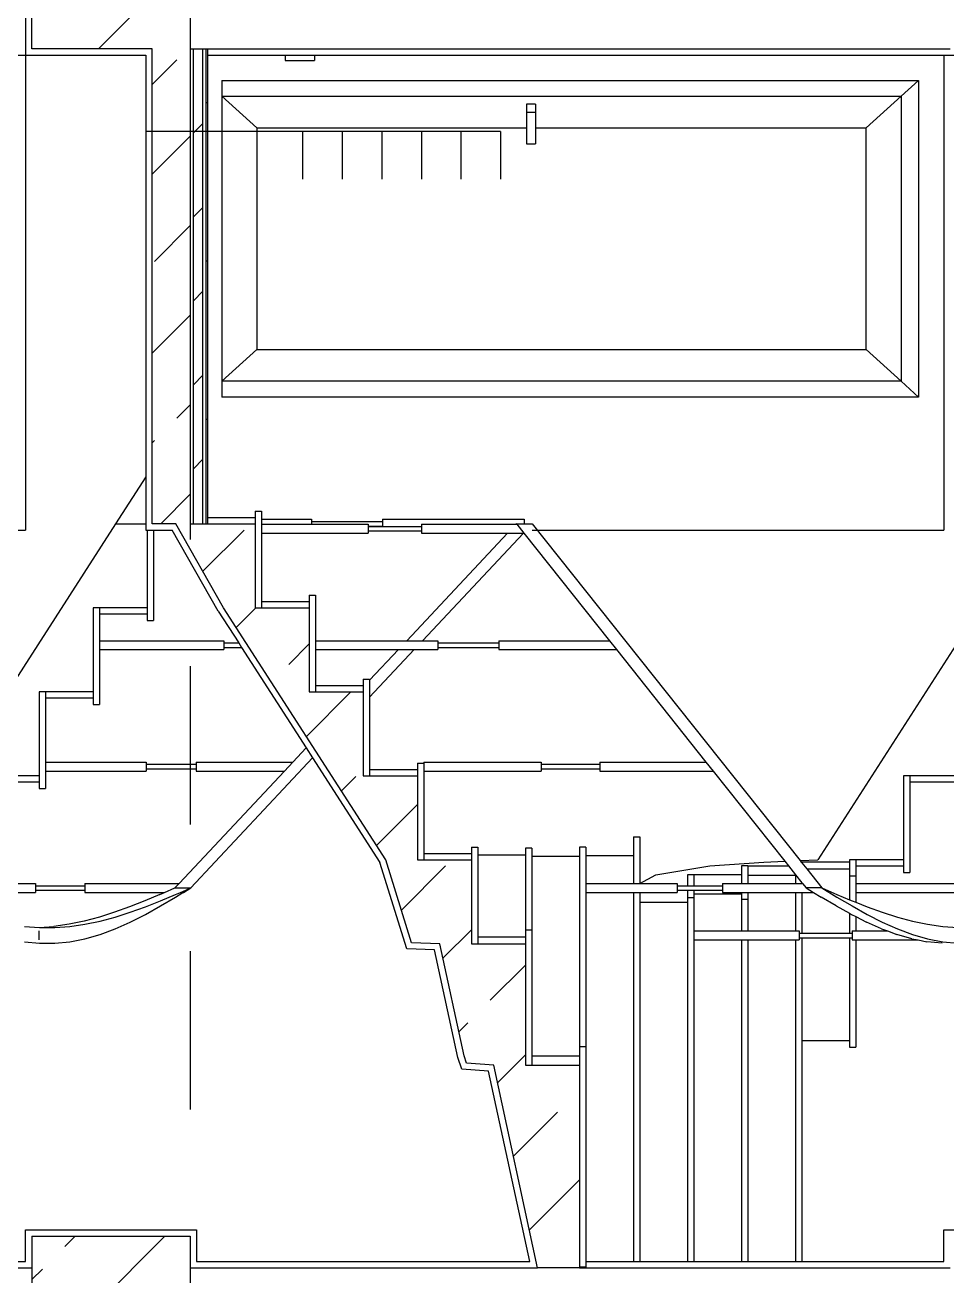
# Model space of a CAD drawing. Header units: metres. Extents: x -220 to 294, y -29 to 18.
# Drawn here: x -185.594 to -184.866, y -6.051 to -5.064 of the extents above; entities that cross this region are included whole.
import ezdxf

# ---------------------------------------------------------------- set-up
doc = ezdxf.new("R2010")
doc.units = ezdxf.units.M
doc.header["$MEASUREMENT"] = 0
doc.linetypes.add('DASHED4', pattern=[0.1875, 0.125, -0.0625])
for name, color, linetype in [('Cizgi', 7, 'Continuous'), ('Standart', 7, 'Continuous'), ('Tarama', 7, 'Continuous')]:
    doc.layers.add(name, color=color, linetype=linetype)

msp = doc.modelspace()

# ---------------------------------------------------------------- hatches: boundary and pattern name
at = {"layer": 'Tarama', "linetype": 'Continuous', "lineweight": -3}
h = msp.add_hatch(dxfattribs=at)
h.set_pattern_fill('ANSI33', color=58, scale=0.4, style=0)
h.paths.add_polyline_path([(-185.58851, -5.08239), (-185.58851, -5.01989), (-185.46351, -5.01989), (-185.46351, -5.08239)])
h = msp.add_hatch(dxfattribs=at)
h.set_pattern_fill('ANSI33', color=58, scale=0.4, style=0)
h.paths.add_polyline_path([(-185.49351, -5.45739), (-185.49351, -5.08239), (-185.46351, -5.08239), (-185.46351, -5.45739)])
h = msp.add_hatch(dxfattribs=at)
h.set_pattern_fill('DOTS', color=58, scale=0.8, style=0)
h.paths.add_polyline_path([(-185.46351, -5.45739), (-185.46351, -5.08239), (-185.46101, -5.08239), (-185.46101, -5.45739)])
h = msp.add_hatch(dxfattribs=at)
h.set_pattern_fill('SACNCR', color=58, scale=0.5, style=0)
h.paths.add_polyline_path([(-185.46101, -5.45739), (-185.46101, -5.08239), (-185.45351, -5.08239), (-185.45351, -5.45739)])
h = msp.add_hatch(dxfattribs=at)
h.set_pattern_fill('DOTS', color=58, scale=0.8, style=0)
h.paths.add_polyline_path([(-185.45351, -5.45739), (-185.45351, -5.08239), (-185.45101, -5.08239), (-185.45101, -5.45739)])
h = msp.add_hatch(dxfattribs=at)
h.set_pattern_fill('NET', color=163, style=0)
h.paths.add_polyline_path([(-185.45101, -5.45739), (-185.45101, -5.08239), (-185.44976, -5.08239), (-185.44976, -5.45739)])
h = msp.add_hatch(dxfattribs=at)
h.set_pattern_fill('ANSI33', color=58, scale=0.4, style=0)
h.paths.add_polyline_path([(-185.1892, -6.04489), (-185.22388, -5.88476), (-185.2454, -5.88319), (-185.24729, -5.87745), (-185.26653, -5.78902), (-185.28881, -5.7881), (-185.30917, -5.72265), (-185.43711, -5.5237), (-185.47476, -5.45739), (-185.41211, -5.45739), (-185.41211, -5.5237), (-185.36947, -5.5237), (-185.36947, -5.59002), (-185.32682, -5.59002), (-185.32682, -5.65634), (-185.28417, -5.65634), (-185.28417, -5.72265), (-185.24153, -5.72265), (-185.24153, -5.78902), (-185.19888, -5.78902), (-185.19888, -5.88476), (-185.15623, -5.88476), (-185.15623, -6.04489)])
h = msp.add_hatch(dxfattribs=at)
h.set_pattern_fill('ANSI33', color=58, scale=0.4, style=0)
h.paths.add_polyline_path([(-185.58851, -6.08239), (-185.58851, -6.01989), (-185.46351, -6.01989), (-185.46351, -6.08239)])

# ---------------------------------------------------------------- linework, layer by layer
at = {"layer": 'Cizgi', "color": 73, "linetype": 'DASHED4', "lineweight": -3}
msp.add_lwpolyline([(-185.46351, -3.76989), (-185.46351, -6.20739)], dxfattribs=at)
at = {"layer": 'Cizgi', "color": 241, "linetype": 'Continuous', "lineweight": -3}
for points in [[(-185.59351, -5.01489), (-185.59351, -5.08739)], [(-185.59351, -5.08739), (-185.49851, -5.08739)], [(-185.49851, -5.08739), (-185.49851, -5.42022)], [(-185.44976, -5.08739), (-185.38851, -5.08739)], [(-185.38851, -5.08739), (-185.36529, -5.08739)], [(-185.36529, -5.08739), (-184.77351, -5.08739)], [(-185.49851, -5.42022), (-185.49851, -5.45739)], [(-185.49851, -5.45739), (-185.49851, -5.46239)], [(-185.49851, -5.46239), (-185.49741, -5.46239)], [(-185.49741, -5.46239), (-185.49241, -5.46239)], [(-185.49241, -5.46239), (-185.47767, -5.46239)], [(-185.44139, -5.52629), (-185.47767, -5.46239)], [(-185.44139, -5.52629), (-185.42521, -5.55145)], [(-185.42521, -5.55145), (-185.42294, -5.55499)], [(-185.42294, -5.55499), (-185.37192, -5.63433)], [(-185.37192, -5.63433), (-185.36683, -5.64224)], [(-185.36683, -5.64224), (-185.31374, -5.72479)], [(-185.29253, -5.79295), (-185.31374, -5.72479)], [(-185.27059, -5.79385), (-185.29253, -5.79295)], [(-185.25212, -5.87877), (-185.27059, -5.79385)], [(-185.2491, -5.88793), (-185.25212, -5.87877)], [(-185.22797, -5.88947), (-185.2491, -5.88793)], [(-185.1954, -6.03989), (-185.22797, -5.88947)], [(-185.59351, -6.03989), (-185.59351, -6.01489)], [(-185.59351, -6.01489), (-185.45851, -6.01489)], [(-185.45851, -6.01489), (-185.45851, -6.03989)], [(-184.86851, -6.03989), (-184.86851, -6.01489)], [(-184.86851, -6.01489), (-184.73351, -6.01489)], [(-185.70564, -6.03989), (-185.59351, -6.03989)], [(-185.45851, -6.03989), (-185.1954, -6.03989)], [(-185.15123, -6.03989), (-185.11358, -6.03989)], [(-185.11358, -6.03989), (-185.10858, -6.03989)], [(-185.10858, -6.03989), (-185.07094, -6.03989)], [(-185.07094, -6.03989), (-185.06594, -6.03989)], [(-185.06594, -6.03989), (-185.02829, -6.03989)], [(-185.02829, -6.03989), (-185.02329, -6.03989)], [(-185.02329, -6.03989), (-184.98564, -6.03989)], [(-184.98564, -6.03989), (-184.98064, -6.03989)], [(-184.98064, -6.03989), (-184.86851, -6.03989)]]:
    msp.add_lwpolyline(points, dxfattribs=at)
at = {"layer": 'Cizgi', "color": 7, "linetype": 'Continuous', "lineweight": -3}
for points in [[(-185.58851, -5.08239), (-185.58851, -5.01989)], [(-185.46351, -5.04489), (-185.46351, -5.08239)], [(-185.49351, -5.08239), (-185.58851, -5.08239)], [(-185.49351, -5.45739), (-185.49351, -5.08239)], [(-185.46351, -5.08239), (-185.46351, -5.45739)], [(-185.47476, -5.45739), (-185.49351, -5.45739)], [(-185.43711, -5.5237), (-185.47476, -5.45739)], [(-185.46351, -5.45739), (-185.44976, -5.45739)], [(-185.44976, -5.45739), (-185.41211, -5.45739)], [(-185.41211, -5.45739), (-185.41211, -5.5237)], [(-185.30917, -5.72265), (-185.43711, -5.5237)], [(-185.41211, -5.5237), (-185.40711, -5.5237)], [(-185.40711, -5.5237), (-185.36947, -5.5237)], [(-185.36947, -5.5237), (-185.36947, -5.59002)], [(-185.36947, -5.59002), (-185.36447, -5.59002)], [(-185.36447, -5.59002), (-185.32682, -5.59002)], [(-185.32682, -5.59002), (-185.32682, -5.65634)], [(-185.32682, -5.65634), (-185.32182, -5.65634)], [(-185.32182, -5.65634), (-185.28417, -5.65634)], [(-185.28417, -5.65634), (-185.28417, -5.72265)], [(-185.28881, -5.7881), (-185.30917, -5.72265)], [(-185.28417, -5.72265), (-185.27917, -5.72265)], [(-185.27917, -5.72265), (-185.24153, -5.72265)], [(-185.24153, -5.72265), (-185.24153, -5.78902)], [(-185.26653, -5.78902), (-185.28881, -5.7881)], [(-185.24729, -5.87745), (-185.26653, -5.78902)], [(-185.24153, -5.78902), (-185.23653, -5.78902)], [(-185.23653, -5.78902), (-185.19888, -5.78902)], [(-185.19888, -5.78902), (-185.19888, -5.88476)], [(-185.2454, -5.88319), (-185.24729, -5.87745)], [(-185.22388, -5.88476), (-185.2454, -5.88319)], [(-185.1892, -6.04489), (-185.22388, -5.88476)], [(-185.19888, -5.88476), (-185.19388, -5.88476)], [(-185.19388, -5.88476), (-185.15623, -5.88476)], [(-185.15623, -5.88476), (-185.15623, -6.04436)], [(-185.58851, -6.01989), (-185.46351, -6.01989)], [(-185.58851, -6.01989), (-185.58851, -6.04489)], [(-185.46351, -6.01989), (-185.46351, -6.04489)], [(-185.58851, -6.04489), (-185.58851, -6.08239)], [(-185.46351, -6.04489), (-185.46351, -6.08239)], [(-185.15623, -6.04489), (-185.1892, -6.04489)], [(-185.15623, -6.04436), (-185.15623, -6.04489)]]:
    msp.add_lwpolyline(points, dxfattribs=at)
at = {"layer": 'Cizgi', "color": 166, "linetype": 'Continuous', "lineweight": -3}
for points in [[(-185.46351, -5.08239), (-185.44976, -5.08239)], [(-185.44976, -5.08239), (-184.86351, -5.08239)], [(-185.88123, -6.04489), (-185.58851, -6.04489)], [(-185.46351, -6.04489), (-185.1892, -6.04489)], [(-185.15623, -6.04489), (-184.86351, -6.04489)]]:
    msp.add_lwpolyline(points, dxfattribs=at)
at = {"layer": 'Cizgi', "color": 38, "linetype": 'Continuous', "lineweight": -3}
for points in [[(-185.46101, -5.45739), (-185.46101, -5.08239)], [(-185.45351, -5.45739), (-185.45351, -5.08239)], [(-185.45101, -5.45739), (-185.45101, -5.08239)]]:
    msp.add_lwpolyline(points, dxfattribs=at)
at = {"layer": 'Cizgi', "color": 59, "linetype": 'Continuous', "lineweight": -3}
for points in [[(-185.44976, -5.08239), (-185.44976, -5.08739)], [(-185.44976, -5.08739), (-185.44976, -5.45239)], [(-185.41211, -5.44739), (-185.41211, -5.45239)], [(-185.41211, -5.44739), (-185.40711, -5.44739)], [(-185.40711, -5.44739), (-185.40711, -5.45385)], [(-185.44976, -5.45239), (-185.41211, -5.45239)], [(-185.44976, -5.45239), (-185.44976, -5.45739)], [(-185.41211, -5.45239), (-185.41211, -5.45739)], [(-185.40711, -5.45385), (-185.40711, -5.45776)], [(-185.40711, -5.45776), (-185.40711, -5.46483)], [(-185.40711, -5.46483), (-185.40711, -5.5187)], [(-185.40711, -5.5187), (-185.36947, -5.5187)], [(-185.40711, -5.5187), (-185.40711, -5.5237)], [(-185.36947, -5.5137), (-185.36947, -5.5187)], [(-185.36947, -5.5137), (-185.36447, -5.5137)], [(-185.36947, -5.5187), (-185.36947, -5.5237)], [(-185.36447, -5.5137), (-185.36447, -5.54968)], [(-185.36447, -5.54968), (-185.36447, -5.55675)], [(-185.36447, -5.55675), (-185.36447, -5.58502)], [(-185.36447, -5.58502), (-185.32682, -5.58502)], [(-185.36447, -5.58502), (-185.36447, -5.59002)], [(-185.32682, -5.58002), (-185.32682, -5.58502)], [(-185.32682, -5.58002), (-185.32182, -5.58002)], [(-185.32682, -5.58502), (-185.32682, -5.59002)], [(-185.32182, -5.58002), (-185.32182, -5.5809)], [(-185.32182, -5.5809), (-185.32182, -5.59423)], [(-185.32182, -5.59423), (-185.32182, -5.65134)], [(-185.28417, -5.64634), (-185.28417, -5.65134)], [(-185.28417, -5.64634), (-185.27917, -5.64634)], [(-185.27917, -5.64634), (-185.27917, -5.65259)], [(-185.32182, -5.65134), (-185.28417, -5.65134)], [(-185.32182, -5.65134), (-185.32182, -5.65634)], [(-185.28417, -5.65134), (-185.28417, -5.65634)], [(-185.27917, -5.65259), (-185.27917, -5.71765)], [(-185.27917, -5.71765), (-185.24153, -5.71765)], [(-185.27917, -5.71765), (-185.27917, -5.72265)], [(-185.24153, -5.71265), (-185.24153, -5.71765)], [(-185.24153, -5.71265), (-185.23653, -5.71265)], [(-185.24153, -5.71765), (-185.24153, -5.72265)], [(-185.23653, -5.71265), (-185.23653, -5.71893)], [(-185.23653, -5.71893), (-185.23653, -5.78353)], [(-185.23653, -5.78353), (-185.19888, -5.78353)], [(-185.23653, -5.78353), (-185.23653, -5.78902)], [(-185.19888, -5.77805), (-185.19888, -5.78353)], [(-185.19888, -5.77805), (-185.19388, -5.77805)], [(-185.19888, -5.78353), (-185.19888, -5.78902)], [(-185.19388, -5.77805), (-185.19388, -5.87733)], [(-185.15623, -5.86991), (-185.15623, -5.87733)], [(-185.15623, -5.86991), (-185.15123, -5.86991)], [(-185.15123, -5.86991), (-185.15123, -6.03989)], [(-185.19388, -5.87733), (-185.15623, -5.87733)], [(-185.19388, -5.87733), (-185.19388, -5.88476)], [(-185.15623, -5.87733), (-185.15623, -5.88476)], [(-185.15123, -6.03989), (-185.15123, -6.04436)], [(-185.15123, -6.04436), (-185.15623, -6.04436)]]:
    msp.add_lwpolyline(points, dxfattribs=at)
at = {"layer": 'Cizgi', "color": 118, "linetype": 'Continuous', "lineweight": -3}
for points in [[(-186.17476, -5.08739), (-185.59351, -5.08739)], [(-185.59351, -5.08739), (-185.59351, -5.46239)], [(-184.86851, -5.08739), (-184.86851, -5.46239)], [(-185.91851, -5.46239), (-185.59351, -5.46239)], [(-185.19351, -5.46239), (-184.86851, -5.46239)]]:
    msp.add_lwpolyline(points, dxfattribs=at)
at = {"layer": 'Cizgi', "color": 98, "linetype": 'Continuous', "lineweight": -3}
for points in [[(-185.38851, -5.08739), (-185.38851, -5.09176)], [(-185.38851, -5.09176), (-185.36529, -5.09176)], [(-185.36529, -5.08739), (-185.36529, -5.09176)], [(-185.43851, -5.10739), (-185.43851, -5.11989)], [(-185.43851, -5.10739), (-184.88851, -5.10739)], [(-184.90226, -5.11989), (-184.88851, -5.10739)], [(-184.88851, -5.10739), (-184.88851, -5.35739)], [(-185.43851, -5.11989), (-184.90226, -5.11989)], [(-185.43851, -5.11989), (-185.41101, -5.14489)], [(-185.43851, -5.11989), (-185.43851, -5.34489)], [(-184.92976, -5.14489), (-184.90226, -5.11989)], [(-184.90226, -5.11989), (-184.90226, -5.34489)], [(-185.19101, -5.12614), (-185.19789, -5.12614)], [(-185.19789, -5.12614), (-185.19789, -5.13239)], [(-185.19789, -5.13239), (-185.19101, -5.13239)], [(-185.19789, -5.13239), (-185.19789, -5.14489)], [(-185.19101, -5.12614), (-185.19101, -5.13239)], [(-185.19101, -5.13239), (-185.19101, -5.14489)], [(-185.41101, -5.14489), (-185.19789, -5.14489)], [(-185.41101, -5.14489), (-185.41101, -5.31989)], [(-185.19789, -5.14489), (-185.19789, -5.15739)], [(-185.19101, -5.14489), (-184.92976, -5.14489)], [(-185.19101, -5.14489), (-185.19101, -5.15739)], [(-184.92976, -5.31989), (-184.92976, -5.14489)], [(-185.19789, -5.15739), (-185.19101, -5.15739)], [(-185.41101, -5.31989), (-185.43851, -5.34489)], [(-185.41101, -5.31989), (-184.92976, -5.31989)], [(-184.92976, -5.31989), (-184.90226, -5.34489)], [(-184.90226, -5.34489), (-185.43851, -5.34489)], [(-185.43851, -5.34489), (-185.43851, -5.35739)], [(-184.90226, -5.34489), (-184.88851, -5.35739)], [(-184.88851, -5.35739), (-185.43851, -5.35739)], [(-185.49851, -5.42022), (-185.52241, -5.45739)], [(-185.52241, -5.45739), (-185.693, -5.72265)], [(-185.52241, -5.45739), (-185.49851, -5.45739)], [(-185.40711, -5.45385), (-185.36776, -5.45385)], [(-185.40711, -5.45776), (-185.36776, -5.45776)], [(-185.36776, -5.45385), (-185.36776, -5.45562)], [(-185.36776, -5.45562), (-185.31176, -5.45562)], [(-185.36776, -5.45562), (-185.36776, -5.45776)], [(-185.36776, -5.45776), (-185.32293, -5.45776)], [(-185.32293, -5.45776), (-185.32293, -5.45915)], [(-185.32293, -5.45915), (-185.31176, -5.45915)], [(-185.32293, -5.45915), (-185.32293, -5.45953)], [(-185.32293, -5.45953), (-185.31176, -5.45953)], [(-185.32293, -5.45953), (-185.32293, -5.46307)], [(-185.31176, -5.45385), (-185.19976, -5.45385)], [(-185.31176, -5.45385), (-185.31176, -5.45562)], [(-185.31176, -5.45562), (-185.31176, -5.45915)], [(-185.31176, -5.45915), (-185.31176, -5.45953)], [(-185.31176, -5.45953), (-185.28083, -5.45953)], [(-185.28083, -5.45776), (-185.20636, -5.45776)], [(-185.28083, -5.45776), (-185.28083, -5.45953)], [(-185.28083, -5.45953), (-185.28083, -5.46307)], [(-185.20601, -5.45739), (-185.20636, -5.45776)], [(-185.20636, -5.45776), (-185.20571, -5.45776)], [(-185.20601, -5.45739), (-185.20571, -5.45776)], [(-185.20601, -5.45739), (-185.19976, -5.45739)], [(-185.20571, -5.45776), (-185.20009, -5.46483)], [(-185.19976, -5.45385), (-185.19976, -5.45739)], [(-185.19976, -5.45739), (-185.19351, -5.45739)], [(-185.19351, -5.45739), (-184.98204, -5.72323)], [(-184.79741, -5.45739), (-184.968, -5.72265)], [(-185.49741, -5.46239), (-185.49741, -5.5237)], [(-185.49241, -5.46239), (-185.49241, -5.5337)], [(-185.40711, -5.46483), (-185.32293, -5.46483)], [(-185.32293, -5.46307), (-185.28083, -5.46307)], [(-185.32293, -5.46307), (-185.32293, -5.46483)], [(-185.21299, -5.46483), (-185.29255, -5.54968)], [(-185.28083, -5.46307), (-185.28083, -5.46483)], [(-185.28083, -5.46483), (-185.21299, -5.46483)], [(-185.20049, -5.46483), (-185.28005, -5.54968)], [(-185.21299, -5.46483), (-185.20049, -5.46483)], [(-185.20049, -5.46483), (-185.20009, -5.46483)], [(-185.20009, -5.46483), (-185.13259, -5.54968)], [(-185.53505, -5.5237), (-185.54005, -5.5237)], [(-185.54005, -5.5237), (-185.54005, -5.59002)], [(-185.49741, -5.5237), (-185.53505, -5.5237)], [(-185.53505, -5.5237), (-185.53505, -5.5287)], [(-185.49741, -5.5287), (-185.53505, -5.5287)], [(-185.53505, -5.5287), (-185.53505, -5.54968)], [(-185.49741, -5.5237), (-185.49741, -5.5287)], [(-185.49741, -5.5287), (-185.49741, -5.5337)], [(-185.49741, -5.5337), (-185.49241, -5.5337)], [(-185.53505, -5.54968), (-185.43688, -5.54968)], [(-185.53505, -5.54968), (-185.53505, -5.55675)], [(-185.43688, -5.54968), (-185.43688, -5.55145)], [(-185.36447, -5.54968), (-185.29255, -5.54968)], [(-185.29255, -5.54968), (-185.28005, -5.54968)], [(-185.28005, -5.54968), (-185.26809, -5.54968)], [(-185.26809, -5.54968), (-185.26809, -5.55145)], [(-185.21991, -5.54968), (-185.13259, -5.54968)], [(-185.21991, -5.54968), (-185.21991, -5.55145)], [(-185.13259, -5.54968), (-185.12697, -5.55675)], [(-185.53505, -5.55675), (-185.43688, -5.55675)], [(-185.53505, -5.55675), (-185.53505, -5.60002)], [(-185.43688, -5.55145), (-185.42521, -5.55145)], [(-185.43688, -5.55145), (-185.43688, -5.55499)], [(-185.43688, -5.55499), (-185.42294, -5.55499)], [(-185.43688, -5.55499), (-185.43688, -5.55675)], [(-185.36447, -5.55675), (-185.29918, -5.55675)], [(-185.29918, -5.55675), (-185.32182, -5.5809)], [(-185.28668, -5.55675), (-185.32182, -5.59423)], [(-185.29918, -5.55675), (-185.28668, -5.55675)], [(-185.28668, -5.55675), (-185.26809, -5.55675)], [(-185.26809, -5.55145), (-185.21991, -5.55145)], [(-185.26809, -5.55145), (-185.26809, -5.55499)], [(-185.26809, -5.55499), (-185.21991, -5.55499)], [(-185.26809, -5.55499), (-185.26809, -5.55675)], [(-185.21991, -5.55145), (-185.21991, -5.55499)], [(-185.21991, -5.55499), (-185.21991, -5.55675)], [(-185.21991, -5.55675), (-185.12697, -5.55675)], [(-185.12697, -5.55675), (-185.05636, -5.64552)], [(-185.5777, -5.59002), (-185.5827, -5.59002)], [(-185.5827, -5.59002), (-185.5827, -5.65634)], [(-185.54005, -5.59002), (-185.5777, -5.59002)], [(-185.5777, -5.59002), (-185.5777, -5.59502)], [(-185.54005, -5.59502), (-185.5777, -5.59502)], [(-185.5777, -5.59502), (-185.5777, -5.64552)], [(-185.54005, -5.59002), (-185.54005, -5.59502)], [(-185.54005, -5.59502), (-185.54005, -5.60002)], [(-185.54005, -5.60002), (-185.53505, -5.60002)], [(-185.37192, -5.63433), (-185.38241, -5.64552)], [(-185.5777, -5.64552), (-185.49841, -5.64552)], [(-185.5777, -5.64552), (-185.5777, -5.65259)], [(-185.49841, -5.64552), (-185.49841, -5.64728)], [(-185.49841, -5.64728), (-185.45876, -5.64728)], [(-185.49841, -5.64728), (-185.49841, -5.65082)], [(-185.36683, -5.64224), (-185.46307, -5.74489)], [(-185.45876, -5.64552), (-185.38241, -5.64552)], [(-185.45876, -5.64552), (-185.45876, -5.64728)], [(-185.45876, -5.64728), (-185.45876, -5.65082)], [(-185.38241, -5.64552), (-185.38904, -5.65259)], [(-185.27917, -5.64552), (-185.18642, -5.64552)], [(-185.27917, -5.64552), (-185.27917, -5.64634)], [(-185.18642, -5.64552), (-185.18642, -5.64728)], [(-185.18642, -5.64728), (-185.14005, -5.64728)], [(-185.18642, -5.64728), (-185.18642, -5.65082)], [(-185.14005, -5.64552), (-185.05636, -5.64552)], [(-185.14005, -5.64552), (-185.14005, -5.64728)], [(-185.14005, -5.64728), (-185.14005, -5.65082)], [(-185.05636, -5.64552), (-185.05074, -5.65259)], [(-185.5827, -5.65634), (-185.62035, -5.65634)], [(-185.5827, -5.65634), (-185.5827, -5.66134)], [(-185.5777, -5.65259), (-185.49841, -5.65259)], [(-185.5777, -5.65259), (-185.5777, -5.66634)], [(-185.49841, -5.65082), (-185.45876, -5.65082)], [(-185.49841, -5.65082), (-185.49841, -5.65259)], [(-185.38904, -5.65259), (-185.47226, -5.74135)], [(-185.45876, -5.65082), (-185.45876, -5.65259)], [(-185.45876, -5.65259), (-185.38904, -5.65259)], [(-185.27917, -5.65259), (-185.18642, -5.65259)], [(-185.18642, -5.65082), (-185.14005, -5.65082)], [(-185.18642, -5.65082), (-185.18642, -5.65259)], [(-185.14005, -5.65082), (-185.14005, -5.65259)], [(-185.14005, -5.65259), (-185.05074, -5.65259)], [(-185.05074, -5.65259), (-184.99415, -5.72374)], [(-184.89535, -5.65634), (-184.90035, -5.65634)], [(-184.90035, -5.65634), (-184.90035, -5.72265)], [(-184.8577, -5.65634), (-184.89535, -5.65634)], [(-184.89535, -5.65634), (-184.89535, -5.66134)], [(-185.5827, -5.66134), (-185.62035, -5.66134)], [(-185.5827, -5.66134), (-185.5827, -5.66634)], [(-185.5827, -5.66634), (-185.5777, -5.66634)], [(-184.8577, -5.66134), (-184.89535, -5.66134)], [(-184.89535, -5.66134), (-184.89535, -5.73265)], [(-185.11358, -5.70453), (-185.11358, -5.71952)], [(-185.11358, -5.70453), (-185.10858, -5.70453)], [(-185.10858, -5.70453), (-185.10858, -5.7413)], [(-185.19388, -5.71345), (-185.19888, -5.71345)], [(-185.19888, -5.71345), (-185.19888, -5.71893)], [(-185.19388, -5.71345), (-185.19388, -5.72011)], [(-185.15123, -5.71268), (-185.15623, -5.71268)], [(-185.15623, -5.71268), (-185.15623, -5.72011)], [(-185.15123, -5.71268), (-185.15123, -5.71952)], [(-185.19888, -5.71893), (-185.23653, -5.71893)], [(-185.19888, -5.71893), (-185.19888, -5.77805)], [(-185.15623, -5.72011), (-185.19388, -5.72011)], [(-185.19388, -5.72011), (-185.19388, -5.77805)], [(-185.15623, -5.72011), (-185.15623, -5.86991)], [(-185.11358, -5.71952), (-185.15123, -5.71952)], [(-185.15123, -5.71952), (-185.15123, -5.74135)], [(-185.11358, -5.71952), (-185.11358, -5.74135)], [(-185.09594, -5.73452), (-185.05329, -5.72753)], [(-185.05329, -5.72753), (-185.01064, -5.72442)], [(-185.02329, -5.72753), (-185.02829, -5.72753)], [(-185.02829, -5.72753), (-185.02829, -5.73452)], [(-185.02329, -5.72753), (-184.99113, -5.72753)], [(-185.02329, -5.72753), (-185.02329, -5.73495)], [(-185.01064, -5.72442), (-184.99415, -5.72374)], [(-184.99415, -5.72374), (-184.99113, -5.72753)], [(-184.99113, -5.72753), (-184.98564, -5.73443)], [(-184.98204, -5.72323), (-184.968, -5.72265)], [(-184.98204, -5.72323), (-184.9811, -5.72442)], [(-184.9811, -5.72442), (-184.98064, -5.72442)], [(-184.9811, -5.72442), (-184.98064, -5.725)], [(-184.943, -5.72442), (-184.98064, -5.72442)], [(-184.98064, -5.72442), (-184.98064, -5.725)], [(-184.98064, -5.725), (-184.97674, -5.7299)], [(-184.938, -5.72265), (-184.943, -5.72265)], [(-184.943, -5.72265), (-184.943, -5.72442)], [(-184.943, -5.72442), (-184.943, -5.7299)], [(-184.90035, -5.72265), (-184.938, -5.72265)], [(-184.938, -5.72265), (-184.938, -5.72765)], [(-184.90035, -5.72765), (-184.938, -5.72765)], [(-184.938, -5.72765), (-184.938, -5.73539)], [(-184.90035, -5.72265), (-184.90035, -5.72765)], [(-184.90035, -5.72765), (-184.90035, -5.73265)], [(-185.10858, -5.7413), (-185.09594, -5.73452)], [(-185.06594, -5.73452), (-185.07094, -5.73452)], [(-185.07094, -5.73452), (-185.07094, -5.74312)], [(-185.02829, -5.73452), (-185.06594, -5.73452)], [(-185.06594, -5.73452), (-185.06594, -5.74312)], [(-185.02829, -5.73452), (-185.02829, -5.74135)], [(-184.98564, -5.73495), (-185.02329, -5.73495)], [(-185.02329, -5.73495), (-185.02329, -5.74135)], [(-184.98564, -5.73443), (-184.98564, -5.73495)], [(-184.98564, -5.73443), (-184.98064, -5.74071)], [(-184.98564, -5.73495), (-184.98564, -5.74135)], [(-184.97674, -5.7299), (-184.943, -5.7299)], [(-184.97674, -5.7299), (-184.96482, -5.74489)], [(-184.943, -5.7299), (-184.943, -5.73539)], [(-184.943, -5.73539), (-184.943, -5.75418)], [(-184.943, -5.73539), (-184.938, -5.73539)], [(-184.938, -5.73539), (-184.938, -5.74135)], [(-184.90035, -5.73265), (-184.89535, -5.73265)], [(-185.663, -5.74135), (-185.58553, -5.74135)], [(-185.58553, -5.74135), (-185.58553, -5.74312)], [(-185.58553, -5.74312), (-185.54679, -5.74312)], [(-185.58553, -5.74312), (-185.58553, -5.74665)], [(-185.58553, -5.74665), (-185.54679, -5.74665)], [(-185.58553, -5.74665), (-185.58553, -5.74842)], [(-185.54679, -5.74135), (-185.47226, -5.74135)], [(-185.54679, -5.74135), (-185.54679, -5.74312)], [(-185.54679, -5.74312), (-185.54679, -5.74665)], [(-185.54679, -5.74665), (-185.54679, -5.74842)], [(-185.48378, -5.74842), (-185.47557, -5.74489)], [(-185.47226, -5.74135), (-185.47557, -5.74489)], [(-185.47557, -5.74489), (-185.46307, -5.74489)], [(-185.47128, -5.74842), (-185.46932, -5.74758)], [(-185.46932, -5.74758), (-185.46307, -5.74489)], [(-185.46932, -5.74758), (-185.46932, -5.74842)], [(-185.46893, -5.74842), (-185.46307, -5.74489)], [(-185.15123, -5.74135), (-185.15123, -5.74842)], [(-185.15123, -5.74135), (-185.11358, -5.74135)], [(-185.11358, -5.74135), (-185.10858, -5.7413)], [(-185.10858, -5.7413), (-185.07917, -5.74135)], [(-185.07917, -5.74135), (-185.07917, -5.74312)], [(-185.07917, -5.74312), (-185.07094, -5.74312)], [(-185.07917, -5.74312), (-185.07917, -5.74665)], [(-185.07917, -5.74665), (-185.07094, -5.74665)], [(-185.07917, -5.74665), (-185.07917, -5.74842)], [(-185.07094, -5.74312), (-185.06594, -5.74312)], [(-185.07094, -5.74665), (-185.07094, -5.75239)], [(-185.07094, -5.74665), (-185.06594, -5.74665)], [(-185.06594, -5.74312), (-185.04314, -5.74312)], [(-185.06594, -5.74665), (-185.06594, -5.74952)], [(-185.06594, -5.74665), (-185.04314, -5.74665)], [(-185.04314, -5.74135), (-185.02829, -5.74135)], [(-185.04314, -5.74135), (-185.04314, -5.74312)], [(-185.04314, -5.74312), (-185.04314, -5.74665)], [(-185.04314, -5.74665), (-185.04314, -5.74842)], [(-185.02829, -5.74135), (-185.02329, -5.74135)], [(-185.02329, -5.74135), (-184.98564, -5.74135)], [(-184.98564, -5.74135), (-184.98064, -5.74135)], [(-184.98064, -5.74071), (-184.98064, -5.74135)], [(-184.98064, -5.74071), (-184.98013, -5.74135)], [(-184.98064, -5.74135), (-184.98013, -5.74135)], [(-184.98013, -5.74135), (-184.97732, -5.74489)], [(-184.97732, -5.74489), (-184.97146, -5.74842)], [(-184.96482, -5.74489), (-184.97732, -5.74489)], [(-184.96482, -5.74489), (-184.95289, -5.75003)], [(-184.96482, -5.74489), (-184.95289, -5.75209)], [(-184.938, -5.74135), (-184.86053, -5.74135)], [(-184.938, -5.74135), (-184.938, -5.74842)], [(-185.663, -5.74842), (-185.58553, -5.74842)], [(-185.54679, -5.74842), (-185.48378, -5.74842)], [(-185.49944, -5.75503), (-185.51138, -5.75976)], [(-185.48751, -5.75003), (-185.49944, -5.75503)], [(-185.49888, -5.75976), (-185.48694, -5.75503)], [(-185.48751, -5.75003), (-185.48378, -5.74842)], [(-185.48694, -5.75503), (-185.47501, -5.75003)], [(-185.48694, -5.75909), (-185.47501, -5.75209)], [(-185.47501, -5.75003), (-185.47128, -5.74842)], [(-185.47501, -5.75209), (-185.46932, -5.74842)], [(-185.47128, -5.74842), (-185.46932, -5.74842)], [(-185.46932, -5.74842), (-185.46893, -5.74842)], [(-185.15123, -5.74842), (-185.11358, -5.74842)], [(-185.15123, -5.74842), (-185.15123, -5.86991)], [(-185.11358, -5.74842), (-185.11358, -6.03989)], [(-185.11358, -5.74842), (-185.10858, -5.74842)], [(-185.10858, -5.74842), (-185.10858, -5.75634)], [(-185.10858, -5.74842), (-185.07917, -5.74842)], [(-185.07094, -5.75634), (-185.10858, -5.75634)], [(-185.10858, -5.75634), (-185.10858, -6.03989)], [(-185.07094, -5.75239), (-185.07094, -5.75634)], [(-185.07094, -5.75239), (-185.06594, -5.75239)], [(-185.07094, -5.75634), (-185.07094, -6.03989)], [(-185.06594, -5.74952), (-185.02829, -5.74952)], [(-185.06594, -5.74952), (-185.06594, -5.75239)], [(-185.06594, -5.75239), (-185.06594, -5.77885)], [(-185.04314, -5.74842), (-185.02829, -5.74842)], [(-185.02829, -5.74842), (-185.02829, -5.74952)], [(-185.02829, -5.74842), (-185.02329, -5.74842)], [(-185.02829, -5.74952), (-185.02829, -5.75384)], [(-185.02829, -5.75384), (-185.02829, -5.77885)], [(-185.02829, -5.75384), (-185.02329, -5.75384)], [(-185.02329, -5.74842), (-185.02329, -5.75384)], [(-185.02329, -5.74842), (-184.98564, -5.74842)], [(-185.02329, -5.75384), (-185.02329, -5.77885)], [(-184.98564, -5.74842), (-184.98564, -5.77885)], [(-184.98564, -5.74842), (-184.98064, -5.74842)], [(-184.98064, -5.74842), (-184.98064, -5.78062)], [(-184.98064, -5.74842), (-184.97146, -5.74842)], [(-184.97146, -5.74842), (-184.96539, -5.75209)], [(-184.95345, -5.75909), (-184.96539, -5.75209)], [(-184.95289, -5.75003), (-184.943, -5.75418)], [(-184.95289, -5.75209), (-184.94095, -5.75909)], [(-184.943, -5.75418), (-184.94095, -5.75503)], [(-184.94095, -5.75503), (-184.938, -5.7562)], [(-184.938, -5.74842), (-184.938, -5.7562)], [(-184.938, -5.74842), (-184.86053, -5.74842)], [(-184.938, -5.7562), (-184.92902, -5.75976)], [(-185.52331, -5.76408), (-185.53525, -5.76788)], [(-185.51138, -5.75976), (-185.52331, -5.76408)], [(-185.52275, -5.76788), (-185.51081, -5.76408)], [(-185.51081, -5.76408), (-185.49888, -5.75976)], [(-185.51081, -5.77176), (-185.49888, -5.76571)], [(-185.49888, -5.76571), (-185.48694, -5.75909)], [(-184.95345, -5.75909), (-184.943, -5.76489)], [(-184.943, -5.76489), (-184.943, -5.78062)], [(-184.943, -5.76489), (-184.94152, -5.76571)], [(-184.94152, -5.76571), (-184.938, -5.76749)], [(-184.94095, -5.75909), (-184.92902, -5.76571)], [(-184.92902, -5.75976), (-184.91709, -5.76408)], [(-184.92902, -5.76571), (-184.91709, -5.77176)], [(-184.91709, -5.76408), (-184.90515, -5.76788)], [(-185.59435, -5.77518), (-185.58242, -5.77603)], [(-185.58242, -5.77603), (-185.57105, -5.77518)], [(-185.58242, -5.77603), (-185.57048, -5.77603)], [(-185.55911, -5.7735), (-185.57105, -5.77518)], [(-185.57048, -5.77603), (-185.55855, -5.77518)], [(-185.54718, -5.77105), (-185.55911, -5.7735)], [(-185.55855, -5.77518), (-185.54661, -5.7735)], [(-185.53525, -5.76788), (-185.54718, -5.77105)], [(-185.54661, -5.7735), (-185.53468, -5.77105)], [(-185.53468, -5.77105), (-185.52275, -5.76788)], [(-185.53468, -5.78151), (-185.52275, -5.77707)], [(-185.52275, -5.77707), (-185.51081, -5.77176)], [(-184.938, -5.76749), (-184.938, -5.77885)], [(-184.938, -5.76749), (-184.92959, -5.77176)], [(-184.91765, -5.77707), (-184.92959, -5.77176)], [(-184.91765, -5.77707), (-184.91287, -5.77885)], [(-184.91709, -5.77176), (-184.90515, -5.77707)], [(-184.90515, -5.76788), (-184.89322, -5.77105)], [(-184.90515, -5.77707), (-184.89322, -5.78151)], [(-184.89322, -5.77105), (-184.88128, -5.7735)], [(-184.88128, -5.7735), (-184.86935, -5.77518)], [(-184.86935, -5.77518), (-184.85742, -5.77603)], [(-185.5827, -5.78592), (-185.5827, -5.77885)], [(-185.55855, -5.7873), (-185.54661, -5.78495)], [(-185.54661, -5.78495), (-185.53468, -5.78151)], [(-185.06594, -5.77885), (-185.02829, -5.77885)], [(-185.06594, -5.77885), (-185.06594, -5.78592)], [(-185.06594, -5.78592), (-185.02829, -5.78592)], [(-185.06594, -5.78592), (-185.06594, -6.03989)], [(-185.02829, -5.77885), (-185.02329, -5.77885)], [(-185.02829, -5.78592), (-185.02829, -6.03989)], [(-185.02829, -5.78592), (-185.02329, -5.78592)], [(-185.02329, -5.77885), (-184.98564, -5.77885)], [(-185.02329, -5.78592), (-185.02329, -6.03989)], [(-185.02329, -5.78592), (-184.98564, -5.78592)], [(-184.98564, -5.77885), (-184.98264, -5.77885)], [(-184.98564, -5.78592), (-184.98564, -6.03989)], [(-184.98564, -5.78592), (-184.98264, -5.78592)], [(-184.98264, -5.77885), (-184.98264, -5.78062)], [(-184.98264, -5.78062), (-184.98064, -5.78062)], [(-184.98264, -5.78062), (-184.98264, -5.78415)], [(-184.98264, -5.78415), (-184.98064, -5.78415)], [(-184.98264, -5.78415), (-184.98264, -5.78592)], [(-184.98064, -5.78062), (-184.943, -5.78062)], [(-184.98064, -5.78415), (-184.98064, -5.86518)], [(-184.98064, -5.78415), (-184.943, -5.78415)], [(-184.943, -5.78062), (-184.94099, -5.78062)], [(-184.943, -5.78415), (-184.943, -5.86518)], [(-184.943, -5.78415), (-184.94099, -5.78415)], [(-184.94099, -5.77885), (-184.938, -5.77885)], [(-184.94099, -5.77885), (-184.94099, -5.78062)], [(-184.94099, -5.78062), (-184.94099, -5.78415)], [(-184.94099, -5.78415), (-184.94099, -5.78592)], [(-184.94099, -5.78592), (-184.938, -5.78592)], [(-184.938, -5.77885), (-184.91287, -5.77885)], [(-184.938, -5.78592), (-184.938, -5.87066)], [(-184.938, -5.78592), (-184.88885, -5.78592)], [(-184.91287, -5.77885), (-184.90572, -5.78151)], [(-184.89378, -5.78495), (-184.90572, -5.78151)], [(-184.89378, -5.78495), (-184.88885, -5.78592)], [(-184.89322, -5.78151), (-184.88128, -5.78495)], [(-184.88885, -5.78592), (-184.88185, -5.7873)], [(-184.88128, -5.78495), (-184.86935, -5.7873)], [(-185.59435, -5.7873), (-185.58242, -5.78849)], [(-185.58242, -5.78849), (-185.57048, -5.78849)], [(-185.57048, -5.78849), (-185.55855, -5.7873)], [(-184.86992, -5.78849), (-184.88185, -5.7873)], [(-184.86935, -5.7873), (-184.85742, -5.78849)], [(-184.98064, -5.86518), (-184.943, -5.86518)], [(-184.98064, -5.86518), (-184.98064, -6.03989)], [(-184.943, -5.86518), (-184.943, -5.87066)], [(-184.943, -5.87066), (-184.938, -5.87066)]]:
    msp.add_lwpolyline(points, dxfattribs=at)
at = {"layer": 'Standart', "color": 58, "linetype": 'Continuous', "lineweight": -3}
for points in [[(-185.21851, -5.14772), (-185.49851, -5.14772)], [(-185.37476, -5.14772), (-185.37476, -5.18522)], [(-185.34351, -5.14772), (-185.34351, -5.18522)], [(-185.31226, -5.14772), (-185.31226, -5.18522)], [(-185.28101, -5.14772), (-185.28101, -5.18522)], [(-185.24976, -5.14772), (-185.24976, -5.18522)], [(-185.21851, -5.14772), (-185.21851, -5.18522)]]:
    msp.add_lwpolyline(points, dxfattribs=at)

doc.saveas('drawing.dxf')
